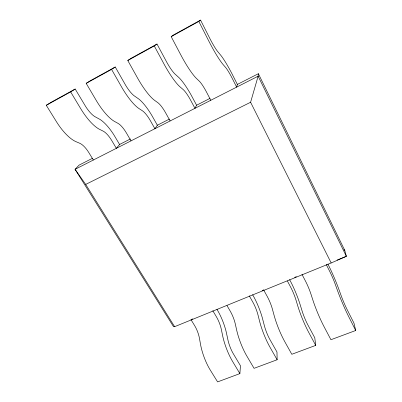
<?xml version="1.0" encoding="UTF-8"?>
<svg xmlns="http://www.w3.org/2000/svg" width="402" height="402" viewBox="0 0 402 402"><rect width="100%" height="100%" fill="white"/><g stroke="black" fill="none" stroke-linecap="round" stroke-linejoin="round"><path stroke-width="0.6" d="M192.684 318.897L190.96 319.6L194.628 325.6A14.472 5.085 69.5 0 1 199.482 338.464L200.437 343.891A27.899 9.211 70.1 0 0 210.336 370.167L217.603 381.9L239.888 373.604L240.446 365.735L232.833 352.941A15.663 4.608 69.5 0 1 228.11 340.715L226.266 332.132A27.627 8.668 69 0 0 218.427 311.867L216.929 309.279M258.375 73.717L258.134 76.194L250.592 102.264L331.178 262.963L346.368 256.315L344.785 250.411L258.375 73.717L237.225 84.5M196.593 105.213L194.97 108.324L190.694 100.329A17 3.512 63.3 0 0 183.036 89.435L180.387 87.189A34.336 6.804 62.5 0 1 163.845 63.707L154.262 45.934L157.001 44.044L167.121 62.858A19.075 3.779 62.5 0 0 174.805 73.862L179.136 77.787A32.12 6.643 63.3 0 1 191.201 95.143L196.593 105.213L209.955 98.405M198.834 21.432L200.543 20.1L210.412 39.567A19.477 2.422 63.6 0 0 217.442 51.24L221.085 55.657A32.793 4.261 64.1 0 1 232.12 74.023L237.376 84.425L236.657 87.118L232.487 78.862A17.356 2.256 64.1 0 0 225.497 67.315L223.291 64.762A35.059 4.362 63.6 0 1 208.176 39.838L198.834 21.432L171.177 36.632L180.669 54.647A34.607 5.889 62.9 0 0 196.678 78.671L199.161 81.033A17.135 3.04 63.6 0 1 206.568 92.179L210.809 100.269M171.177 36.632L173.528 34.954L200.543 20.1M170.126 120.962L165.79 113.123A16.789 4.236 62.8 0 0 157.75 102.605L154.845 100.535A33.909 8.206 61.8 0 1 137.489 77.898L127.776 60.496L131.102 58.285L157.001 44.044M111.57 69.405L115.253 67.003L125.6 85.194A18.698 5.02 61.3 0 0 133.876 95.581L138.836 99.048A31.472 8.829 62.5 0 1 151.845 115.454L157.363 125.218L154.906 128.71L150.529 120.962A16.658 4.668 62.5 0 0 142.263 110.671L139.203 108.711A33.647 9.045 61.3 0 1 121.364 86.581L111.57 69.405L86.179 83.36L96.093 100.188A33.245 10.336 60.6 0 0 114.676 121.53L117.962 123.329A16.457 5.337 62 0 1 126.58 133.263L131.012 140.866M86.179 83.36L90.405 80.671L115.253 67.003M70.641 91.902L75.189 89.038L85.737 106.641A18.336 6.166 60.1 0 0 94.55 116.444L100.088 119.484A30.864 10.839 61.6 0 1 113.962 135.002L119.59 144.474L116.359 148.318L111.902 140.8A16.336 5.734 61.6 0 0 103.073 131.082L99.646 129.384A33.004 11.11 60.1 0 1 80.621 108.515L70.641 91.902L46.285 105.294L56.365 121.575A32.622 12.291 59.3 0 0 76.063 141.71L79.707 143.253A16.145 6.342 61.1 0 1 88.852 152.639L93.364 160.016M46.285 105.294L51.325 102.158L75.189 89.038M127.776 60.496L154.262 45.934M92.48 158.293L79.088 165.121L75.068 169.322L173.553 326.69L174.619 326.68L331.178 262.963M119.263 144.64L130.424 138.951M157.207 125.293L169.483 119.037M337.067 260.104L346.368 256.315L258.134 76.194L75.068 169.322L85.691 184.423L250.592 102.264M262.079 290.641L263.823 289.932M294.631 277.385L296.374 276.676M252.657 294.731L254.124 297.39A28.12 7.03 68.2 0 1 262.345 317.907L264.581 326.494A15.929 3.729 68.6 0 0 269.536 338.871L276.968 352.011L277.134 359.745L254.059 368.332L246.964 356.283A28.366 7.698 69.2 0 1 236.567 329.67L235.366 324.238A14.723 4.261 68.7 0 0 230.276 311.213L226.984 305.565M289.626 279.681L291.063 282.41A28.632 5.266 67.5 0 1 299.686 303.178L302.344 311.766A16.211 2.789 67.8 0 0 307.545 324.308L314.776 337.806L315.721 345.383L291.812 354.283L284.902 341.901A28.854 6.075 68.3 0 1 273.983 314.942L272.516 309.515A14.99 3.367 67.9 0 0 267.169 296.324L263.667 289.993M327.911 264.099L329.308 266.898A29.175 3.362 66.7 0 1 338.353 287.927L341.469 296.51A16.502 1.779 66.9 0 0 346.931 309.213L353.941 323.087L355.715 330.499L330.931 339.725L324.223 326.992A29.361 4.337 67.5 0 1 312.751 299.681L310.997 294.259A15.266 2.407 67.2 0 0 305.389 280.897L301.982 274.39M343.881 249.562L344.785 250.411M85.691 184.423L174.619 326.68M239.888 373.604L232.723 361.679A28.18 8.291 69.5 0 1 222.522 335.198L221.417 329.766A14.628 4.588 69 0 0 216.422 316.806L212.799 310.706M277.134 359.745L270.149 347.494A28.663 6.713 68.6 0 1 259.436 320.665L258.074 315.238A14.884 3.718 68.2 0 0 252.828 302.113L249.29 295.847M315.721 345.383L308.932 332.791A29.165 5.02 67.8 0 1 297.676 305.615L296.038 300.188A15.155 2.784 67.5 0 0 290.53 286.897L287.37 280.993M355.715 330.499L349.142 317.545A29.693 3.201 66.9 0 1 337.318 290.013L335.379 284.596A15.442 1.779 66.7 0 0 329.59 271.129L326.248 264.511"/></g></svg>
